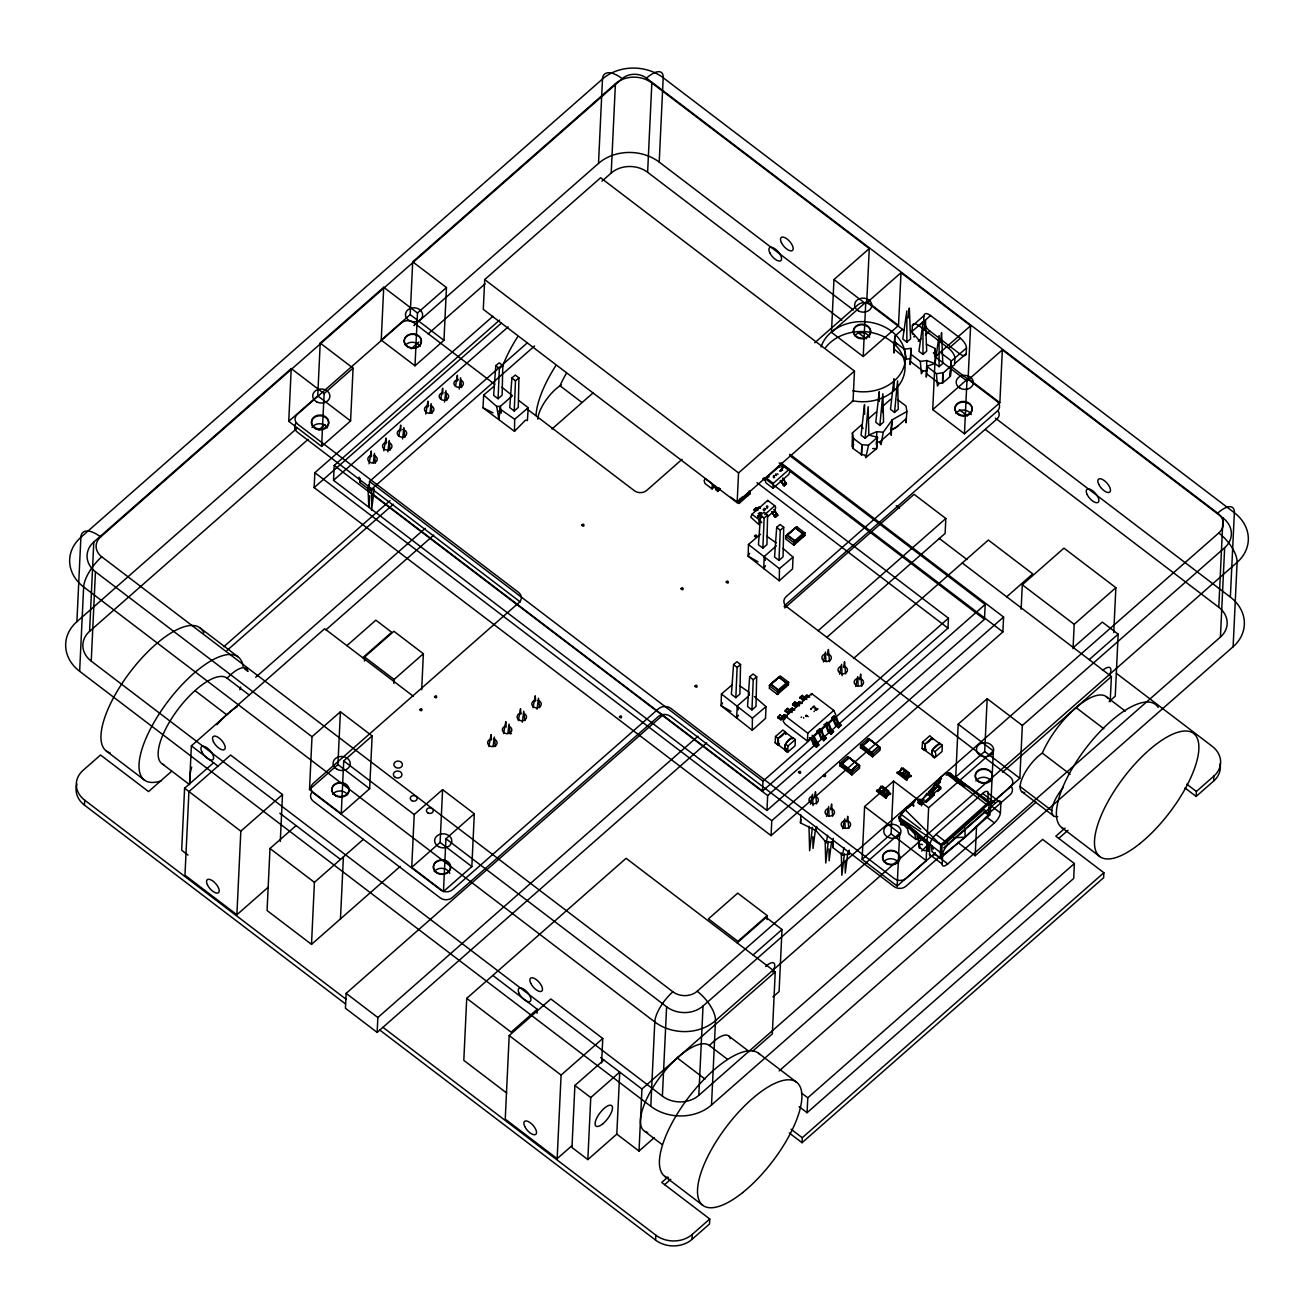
<?xml version="1.0" encoding="UTF-8"?>
<svg xmlns="http://www.w3.org/2000/svg" width="1314" height="1314" viewBox="0 0 1314 1314"><rect width="100%" height="100%" fill="white"/><g stroke="black" fill="none" stroke-linecap="round" stroke-linejoin="round"><path stroke-width="1.5" d="M780.22 718.429L782.536 716.557L787.102 715.851L787.217 717.05L785.427 715.966L780.91 719.858L777.839 717.789L780.105 714.816L784.737 718.84L787.102 715.851L784.425 714.619L780.22 718.429L777.839 716.803M371.714 488.463L371.583 510.193L374.244 488.939M833.749 710.414L807.782 733.196L807.404 741.096L785.345 724.277L783.078 721.189L785.723 716.393L811.658 693.595L833.749 710.414L835.918 715.079M850.454 771.219L858.009 764.387L849.123 757.603L841.584 764.239L850.454 771.219L858.009 764.387L849.123 757.603M871.067 753.103L878.623 746.286L869.737 739.486L862.198 746.138L871.067 753.103L878.623 746.286L869.737 739.486M932.956 788.614L935.864 782.208L937.26 781.239L940.331 782.454L939.609 778.348L945.522 773.108L949.447 773.059L989.196 803.577L942.007 845.28L941.875 855.907L965.034 837.199L953.241 837.757M494.228 386.102L483.667 395.071L482.994 407.816L514.497 431.353L514.661 419.248L528.244 407.734L518.767 400.507M731.98 685.021L721.419 693.973L721.107 705.733L752.249 730.272L752.413 718.167L765.996 706.636L754.417 696.551M760.527 534.223L748.454 544.472L748.159 556.216L779.284 580.755L779.448 568.65L793.032 557.136L782.898 548.299M788.975 469.509L773.24 483.355L773.01 488.25L765.931 482.846L765.06 479.938L766.193 477.951L781.912 464.121L788.975 469.509L789.928 471.447L788.778 474.403L773.01 488.25M761.906 517.092L759.049 519.621L758.819 524.516L750.803 517.19L751.986 514.217L767.721 500.404L774.784 505.775L775.72 507.713L774.57 510.67M833.142 839.515L832.715 847.464L842.488 854.905L849.09 854.182L849.156 850.749M863.052 428.495L861.343 425.063L852.425 432.897L852.129 446.809L853.706 444.608M937.736 791.554L940.676 788.942L940.709 787.349L935.864 782.208L938.475 781.239L940.331 782.454L939.609 778.348M502.786 365.588L502.145 395.169L498.088 398.733L493.653 395.35L495.805 365.604L499.221 362.812L502.786 365.588L499.369 368.577L498.088 398.733M518.915 377.874L518.274 407.439L514.217 411.003L509.766 407.619L511.918 377.874L515.334 375.081L518.915 377.874L515.482 380.863L514.217 411.003M740.538 664.506L739.897 694.088L735.84 697.652L731.389 694.268L733.557 664.506L736.957 661.714L740.538 664.506L737.121 667.496L735.84 697.652M756.667 676.776L756.01 706.357L751.953 709.921L747.518 706.538L749.67 676.792L753.086 674L756.667 676.776L753.234 679.765L751.953 709.921M767.573 514.989L766.933 544.571L762.876 548.135L758.441 544.752L760.592 515.006L764.009 512.214L767.573 514.989L764.157 517.979L762.876 548.135M783.702 527.275L783.062 556.84L779.005 560.405L774.554 557.021L776.705 527.275L780.122 524.483L783.702 527.275L780.27 530.265L779.005 560.405M852.54 445.627L852.983 448.403L861.639 454.693L861.853 444.74L853.328 438.35L852.425 432.897M904.213 349.13L910.996 348.391L910.471 358.558L906.315 359.231L904.213 349.13L894.44 341.689L894.013 352.99L894.834 336.22L902.521 329.403M926.518 373.751L926.304 377.102L926.682 366.245L936.455 373.685L942.795 372.815L942.549 383.064L939.149 383.376L926.518 373.751L926.682 366.245L935.042 363.584L939.099 366.672L942.811 363.42L941.563 332.59L940.561 342.494M933.285 849.09L931.544 845.296L931.955 851.521L940.315 858.239L940.66 844.886L904.525 809.128L910.586 804.661L912.507 804.661L916.269 798.863L922.625 799.75L919.044 800.916L918.24 803.265L921.442 801.967L918.075 802.181M359.05 477.13L360.069 482.55L368.462 489.054L368.856 484.8M939.641 778.775L940.643 779.76L939.017 781.321M785.197 711.317L787.497 708.41L790.026 709.938L792.194 708.065L794.855 709.954L792.9 709.494L788.285 713.387L785.197 711.317L787.497 708.41M792.572 704.846L794.871 701.939L797.384 703.466L799.569 701.594L802.213 703.483L800.259 703.023L795.66 706.916L792.572 704.846L794.871 701.939M853.328 438.35L852.983 448.403L853.624 438.088M910.996 348.391L910.208 364.619L910.471 358.558M805.909 716.278L806.648 715.522L805.843 716.491M360.217 478.51L360.069 482.55L360.282 479.101M884.634 796.169L884.7 794.182L888.494 790.831L882.565 786.314L878.77 789.665L878.278 791.307L884.634 796.169L888.822 792.49L888.494 790.831M905.247 778.052L905.313 776.065L909.107 772.731L903.178 768.214L899.384 771.548L898.891 773.207L905.247 778.052L909.436 774.389L909.107 772.731M950.4 376.346L950.778 366.195L943.107 373.045L942.549 383.064L950.4 376.346L951.172 360.759L941.399 353.318M795.331 739.536L795.085 745.777L787.612 752.216L785.164 750.409L787.694 752.281L787.973 745.991L795.331 739.536L792.868 737.63C787.842 737.926 782.076 748.816 785.854 749.489M942.302 745.235L942.072 751.477L934.599 757.915L931.774 754.712L932.464 749.818L939.855 743.33L942.302 745.235L934.96 751.69C937.917 756.716 932.201 760.083 932.841 755.189A19.234 15.702 2.7 0 0 932.398 755.747L924.793 750.228A19.234 8.492 48.7 0 0 925.072 744.414L925.385 743.905A19.234 15.702 2.7 0 0 932.102 738.008L939.707 743.576A19.234 8.492 48.7 0 0 939.296 744.611M765.996 706.636L765.52 718.397L752.249 730.272M793.032 557.136L792.556 568.896L779.284 580.755M781.731 466.224L781.912 464.121M76.902 621.67L80.877 537.311L602.485 79.021A42.984 35.084 2.7 0 1 663.192 77.723L1234.355 512.739A42.984 35.084 2.7 0 1 1237.098 562.359L1233.123 646.734L711.515 1105.008A42.984 35.084 2.7 0 1 650.808 1106.306L79.645 671.306A42.984 35.084 2.7 0 1 76.902 621.67L296.931 428.364M79.645 671.306L83.636 586.931A42.984 35.084 2.7 0 1 80.877 537.311A25.787 11.383 48.7 0 1 100.62 536.917L622.228 78.643A17.197 14.027 2.7 0 1 646.504 78.117A25.787 9.625 -52.7 0 1 663.192 77.723L659.217 162.098L853.41 310.005M412.695 261.831L446.464 287.552L443.968 340.342L414.994 365.801L381.224 340.08L410.198 314.621L412.695 261.831L615.412 83.735A25.787 21.057 2.7 0 1 651.843 82.946L869.277 248.56L833.963 279.57L831.483 332.36L863.216 356.521L865.696 303.731L901.01 272.721L970.603 325.741L935.223 356.833L932.726 409.623L964.46 433.784L966.94 380.994L1002.336 349.902L1222.989 517.962A25.787 21.057 2.7 0 1 1224.648 547.724L1220.427 637.06L698.818 1095.35A25.787 21.057 2.7 0 1 662.387 1096.122L91.241 661.123A25.787 21.057 2.7 0 1 89.582 631.344L93.803 542.009L291.232 368.561L324.115 393.592L321.618 446.382L288.735 421.334L291.232 368.561M345.549 1003.978L84.457 805.121L84.687 800.16A25.787 21.057 2.7 0 1 83.028 770.382L100.537 755.008L148.548 791.57L171.674 771.252M91.241 661.123L95.446 571.787A25.787 21.057 2.7 0 1 93.803 542.009M213.574 762.761L184.601 788.219L181.677 850.257L188.017 855.086M413.368 696.289L324.673 628.716L191.368 745.843L189.545 784.606L162.509 764.075M236.881 914.758L240.823 831.171L282.494 794.576L230.591 755.041L188.92 791.652L184.978 875.223L236.881 914.758L268.138 887.295M296.077 825.586L269.994 848.499L267.07 910.536L311.5 944.372L400.31 866.337M280.293 841.453L282.494 794.576M288.735 421.334L317.725 395.875L320.205 343.085L383.721 287.29L417.474 313.011L414.994 365.801M789.829 454.217L1003.6 617.038L1002.894 631.919L771.072 835.605L314.145 487.593L314.851 472.712L492.947 316.247M309.513 789.517L312.009 736.727L340.408 711.777L372.141 735.939L369.645 788.729L341.246 813.678L309.513 789.517L337.912 764.567L340.408 711.777M311.5 944.372L314.424 882.335L363.337 839.35M789.632 455.531L985.171 604.456L984.465 619.354L766.965 810.442L333.51 480.316L334.216 465.435L499.632 320.09M321.618 446.382L350.592 420.923L353.088 368.134L320.205 343.085M341.246 813.678L343.742 760.888L372.141 735.939M340.474 918.913L343.397 856.876M763.96 477.688L948.445 618.204L947.985 628.125L762.514 791.061L369.053 491.403L369.53 481.466L527.407 342.773M663.209 714.767L346.124 993.368L345.434 1008.249L377.151 1032.41L706.62 742.952M364.421 661.024L364.602 657.016L393.904 631.278L423.371 653.731L421.679 689.735M381.224 340.08L383.721 287.29M377.151 1032.41L377.857 1017.529L698.013 736.234M393.888 683.461L394.085 679.469L423.371 653.731M411.725 867.355L414.206 814.565L442.588 789.632L474.321 813.793L471.841 866.583L443.459 891.516L411.725 867.355L440.108 842.422L442.588 789.632M443.459 891.516L445.939 838.726L474.321 813.793M484.702 279.586L483.289 309.365L737.138 502.704L853.049 400.852L854.461 371.074L600.613 177.751L484.702 279.586L738.55 472.925L737.138 502.704M752.479 1051.364L772.32 1033.921L775.244 971.884L626.105 858.305L466.733 998.344L463.809 1060.365L506.646 1093.002M601.615 1062.96L602.765 1038.487L550.862 998.969L509.191 1035.563L505.249 1119.134L557.152 1158.669L572.033 1145.594M537.048 1013.258L537.229 1009.251L492.816 975.431M413.861 325.609L598.511 163.396L602.485 79.021A25.787 11.383 48.7 0 1 622.228 78.643M557.152 1158.669L561.094 1075.098L602.765 1038.487M601.976 181.168L611.207 173.054L615.412 83.735M603.865 1060.004L574.891 1085.463L571.968 1147.5L587.834 1159.589L616.808 1134.13L619.732 1072.093L590.758 1097.551L587.834 1159.589M841.814 320.189L647.621 172.282L651.843 82.946M616.808 1134.13L639.015 1151.048L641.938 1089.01L775.244 971.884M650.808 1106.306L654.783 1021.947A25.787 9.625 -52.7 0 1 672.867 991.774A17.197 14.027 2.7 0 0 697.159 991.265L1218.768 532.975A17.197 14.027 2.7 0 0 1217.667 513.117L646.504 78.117M667.906 1177.016L661.747 1182.436L709.774 1218.998L709.527 1223.975L692.035 1239.348A25.787 21.057 2.7 0 1 655.604 1240.12L655.834 1235.16L382.949 1027.318M662.387 1096.122L666.609 1006.787L445.939 838.726M692.035 1239.348L692.264 1234.388L709.774 1218.998M698.818 1095.35L703.039 1006.015L899.663 833.273L864.612 806.566L893.586 781.107L928.637 807.798L926.14 860.588L897.166 886.047L862.115 859.356L864.612 806.566M742.065 497.135L739.421 499.468L739.059 503.443L730.798 497.168M711.515 1105.008L715.489 1020.649A25.787 11.383 48.7 0 0 697.159 991.265M740.045 499.961L739.174 500.963M748.684 491.321L750.179 491.288L750.064 493.768L739.059 503.443L740.439 501.176L739.421 499.468M747.814 696.699L737.22 706.012L736.628 718.265L738.452 715.194M748.027 495.559L747.42 494.82L740.455 500.93M776.36 545.868L764.255 556.495L763.68 568.765L765.487 565.677M762.514 791.061L762.991 781.14L948.445 618.204M779.448 676.529L770.185 684.676L769.183 688.175L777.428 694.465L788.449 684.775L788.564 682.294L780.319 676.02L769.298 685.694L777.543 691.969L777.428 694.465L778.824 692.199L777.789 690.474L787.07 682.327L788.564 682.294L777.543 691.969L777.789 690.474M770.185 684.676L769.298 685.694M766.965 810.442L767.672 795.561L985.171 604.456M767.015 919.586L767.212 915.595L737.729 893.142L708.443 918.88L737.91 941.333L767.212 915.595M771.072 835.605L771.778 820.708L1003.6 617.038M795.873 527.259L786.61 535.406L785.608 538.904L793.853 545.195L804.874 535.504L804.989 533.024L796.744 526.75L785.723 536.424L793.968 542.698L793.853 545.195L795.249 542.928L794.214 541.204L803.495 533.057L804.989 533.024L793.968 542.698L794.214 541.204M786.61 535.406L785.723 536.424M786.413 686.565L785.805 685.826L778.841 691.936M787.71 682.82L788.564 682.294M796.613 529.23L796.744 526.75M737.17 942.894L766.144 917.435L782.011 929.507L779.087 991.544L772.977 996.915M802.838 537.295L802.213 536.555L795.266 542.666M804.135 533.55L804.989 533.024M789.221 1132.947L802.033 1142.704L802.263 1137.727L1103.875 872.742L1055.848 836.18L1065.096 828.05M799.142 1106.651L807.075 1112.695L807.782 1097.798L1074.376 863.561L1042.643 839.4L779.136 1070.926M839.86 765.717L839.991 763.237L847.514 756.618L859.586 765.799L859.471 768.279L851.932 774.899L839.86 765.717L842.668 766.9L841.535 763.204L839.991 763.237L852.047 772.418L851.932 774.899L842.685 766.653M841.535 763.204L840.944 763.96L841.535 763.204L851.686 770.94L852.047 772.418L859.586 765.799L848.483 757.094M831.483 332.36L866.78 301.349L869.277 248.56M851.111 771.449L852.047 772.418M858.65 764.83L859.586 765.799M860.473 747.6L860.588 745.12L868.127 738.501L880.199 747.699L880.068 750.179L872.545 756.798L860.473 747.6L863.282 748.799L862.132 745.087L860.588 745.12L872.66 754.318L872.545 756.798L863.282 748.537M862.132 745.087L861.541 745.859L862.132 745.087L872.299 752.823L872.66 754.318L880.199 747.699L869.096 738.977M876.553 437.71L876.849 431.633L883.254 432.24L892.305 419.741L906.906 411.463L905.987 406.026L897.495 399.604M868.012 740.981L868.127 738.501M871.708 753.333L872.66 754.318M883.583 788.4L890.547 793.557L887.393 794.822L886.079 798.354L876.537 791.077L879.723 788.893L880.988 786.281L882.17 787.316M863.216 356.521L898.513 325.511L901.01 272.721M879.247 746.713L880.199 747.699M881.908 791.012L883.632 793.295L885.291 790.946L883.517 789.599L881.908 791.012L883.681 792.358M886.079 798.354L887.393 794.822M912.704 334.232A8.59 3.794 48.7 0 1 912.097 331.424L912.359 325.839L923.956 315.656A8.59 3.794 48.7 0 1 930.542 315.524L960.353 338.24A8.59 3.794 48.7 0 1 966.463 348.046L966.201 353.614L954.621 363.797A8.59 3.794 48.7 0 1 950.383 365.358M887.41 795.693L890.547 793.557M862.115 859.356L891.106 833.897L893.586 781.107M897.134 772.977L900.336 770.776L901.601 768.164L911.111 776.377L908.023 777.592L906.693 780.253L897.134 772.977L900.238 771.761L901.601 768.164M966.201 353.614A8.59 3.794 48.7 0 1 959.631 353.745L929.803 331.029A8.59 3.794 48.7 0 1 923.693 321.24L923.956 315.656M897.166 886.047L899.663 833.273M902.521 772.911L904.246 775.178L905.904 772.846L904.131 771.482L902.521 772.911L904.295 774.258M900.911 818.737L900.616 824.666L903.161 825.143M906.693 780.253L908.007 776.722L911.16 775.441M926.83 371.139L926.666 360.529L920.342 361.416L910.569 353.975M929.507 854.379L929.967 844.459A8.59 3.203 -52.7 0 1 935.995 834.39L982.626 793.426A8.59 3.203 -52.7 0 1 988.194 793.295L1000.89 802.953L1000.414 812.89A8.59 3.203 -52.7 0 1 994.386 822.942L947.755 863.922A8.59 3.203 -52.7 0 1 942.187 864.037L929.507 854.379A8.59 3.203 -52.7 0 0 935.059 854.248L947.755 863.922M784.803 607.939L914.101 494.343L945.834 518.504L945.127 533.402L826.835 637.339M954.621 363.797L954.884 358.229A8.59 3.794 48.7 0 0 948.757 348.424L918.946 325.708A8.59 3.794 48.7 0 0 912.359 325.839M942.187 864.037L942.664 854.116A8.59 3.203 -52.7 0 1 948.692 844.064L995.322 803.084A8.59 3.203 -52.7 0 1 1000.89 802.953M932.726 409.623L968.122 378.531L970.603 325.741M979.686 795.216L955.721 776.952L958.202 724.162L987.175 698.703L1022.341 725.476L1019.845 778.266L990.871 803.725L993.351 750.935L958.202 724.162M957.709 842.405L975.169 855.71L976.581 825.685M964.46 433.784L999.855 402.692L1002.336 349.902M955.721 776.952L984.695 751.493L987.175 698.703M987.816 801.228L988.194 793.295M1021.142 609.22L1022.292 584.763L1063.962 548.152L1115.865 587.687L1113.746 632.527M1073.045 648.755L1074.195 624.298L1115.865 587.687M1074.376 863.561L1073.686 878.458L807.075 1112.695M1110.199 701.758L1111.398 676.546L962.259 562.967M1103.875 872.742L1103.645 877.703L802.033 1142.704M1073.324 647.556L1102.298 622.097L1118.165 634.169L1115.241 696.206L1109.131 701.561M1184.932 787.907L1196.134 796.432L1196.381 791.471L1213.873 776.098A25.787 21.057 2.7 0 0 1212.231 746.319L1116.391 673.326M1220.427 637.06A25.787 21.057 2.7 0 0 1218.784 607.282L1222.989 517.962M1196.134 796.432L1213.643 781.058L1213.873 776.098M1233.123 646.734A42.984 35.084 2.7 0 0 1230.364 597.098L1234.355 512.739A25.787 9.625 -52.7 0 0 1217.667 513.117M760.79 521.182L761.808 522.726M861.36 454.956L861.853 444.74L868.538 445.183L877.456 437.332L868.833 435.033L865.121 438.301L861.048 435.197L864.513 404.63L864.596 414.386M849.09 854.182L849.304 850.174M919.357 848.236L918.272 834.357L898.907 817.374L904.525 809.128L911.982 804.743L913.657 805.876L913.033 802.493L916.269 798.863L919.044 800.916M368.462 489.054L368.692 484.965M832.698 841.748L826.358 842.619L815.945 830.547L800.472 822.909L800.899 814.959M894.276 346.338L894.834 336.22M934.632 356.423L935.059 348.473L926.452 344.235M779.465 743.806L777.642 744.693L775.161 742.739L775.506 736.497L782.865 730.042L785.361 731.898L785.854 734.28M926.452 749.506L924.629 750.393L922.149 748.438L922.494 742.196L929.836 735.741L932.628 738.534M951.172 360.759L950.071 376.116M832.715 847.464L833.273 838.365M882.482 787.644L882.565 786.314M903.096 769.544L903.178 768.214M823.812 740.735L826.178 737.827L823.812 735.824L821.825 730.617L819.608 728.843L816.848 731.241L818.753 732.9L820.708 738.074L823.812 740.735L826.178 737.827M831.187 734.263L833.536 731.356L831.171 729.352L829.183 724.145L826.966 722.372L824.223 724.77L826.128 726.428L828.066 731.602L831.187 734.263L833.536 731.356M838.546 727.792L840.911 724.885L838.546 722.897L836.558 717.674L834.341 715.9L832.041 717.575L835.441 725.131L838.546 727.792L840.911 724.885M763.648 510.161L763.368 509.224L763.648 510.358M777.297 473.763L778.085 474.223M528.244 407.734L527.39 420.496L525.485 420.184L514.497 431.353M964.919 828.116L965.1 837.149L988.424 814.894L989.196 803.577M906.906 411.463L906.003 422.779L905.822 419.002L896.46 427.231L890.662 430.007L891.188 435.279L892.305 419.741L890.662 430.007M369.76 495.69L368.791 507.385L368.002 487.412M803.692 717.575L803.577 718.117M865.121 438.301L868.143 406.716L868.833 435.033L876.849 431.633M879.838 425.358L882.86 393.789L883.55 422.106L879.838 425.358L875.781 422.27L879.23 391.703L879.329 401.46M894.555 412.432L897.577 380.846L898.267 409.163L894.555 412.432L890.498 409.327L893.963 378.76L894.062 390.472M818.721 745.219L814.45 737.088L812.233 735.314L815.666 742.558L818.721 745.219L816.454 747.206L813.35 744.545L811.395 739.388L809.375 737.844L812.167 739.125L816.454 747.206M908.319 317.939L909.321 308.034L910.586 338.864L906.874 342.116L902.8 339.028L906.841 310.958L906.874 342.116M924.448 330.225L925.45 320.32L926.699 351.134L922.986 354.402L918.929 351.314L922.954 323.244L922.986 354.402M900.238 771.761L900.336 770.776M483.667 395.071L496.692 406.42L498.893 419.363L500.338 406.338L512.444 395.695L501.817 387.187M373.34 462.906L374.457 453.412L375.377 463.251M387.844 451.868L389.19 440.486L390.11 450.308M402.56 438.942L403.907 427.543L404.827 437.381M430.023 413.105L431.14 403.612L432.06 413.45M444.526 402.084L445.857 390.685L446.776 400.507M459.243 389.141L460.573 377.742L461.51 387.581M800.472 822.909L800.883 819.427M812.43 827.245L809.638 850.733L808.997 826.342M828.313 841.486L825.75 863.002L825.159 840.648M844.426 853.755L841.88 875.272L841.289 852.934M935.059 348.473L934.435 353.712L936.603 357.014M712.073 488.907L712.303 484.012L705.24 478.624L704.107 480.612L704.977 483.519L712.073 488.907L714.931 486.394M767.573 501.505L767.721 500.404M815.321 830.218L813.021 848.483L812.84 836.673M831.45 842.504L829.134 860.769L828.953 848.959M847.809 852.753L845.263 873.038L845.083 861.228M493.128 746.221L494.31 737.055L495.444 746.516M507.845 733.294L509.027 724.113L510.161 733.573M522.331 722.191L523.744 711.186L524.877 720.647M537.048 709.248L538.461 698.243L539.611 707.704M965.1 837.149L989.721 814.992L991.413 803.002L949.447 773.059L946.162 775.178M872.595 448.567L876.569 448.649L877.456 437.332L876.569 448.649L865.811 457.584L864.858 455.005L861.639 454.693M716.59 490.007L714.044 485.589L717.641 491.436L719.99 488.989L718.873 487.97L716.59 490.007L717.707 490.993M717.641 491.436L719.99 488.989M777.691 515.334L774.16 509.668L777.691 515.334L775.408 517.355L771.696 511.934L775.408 517.355M786.38 483.913L782.848 478.247L786.38 483.913L784.097 485.917L780.385 480.513L784.097 485.917M811.461 694.892L811.658 693.595M498.893 419.363L500.338 406.338L496.692 406.42M827.492 655.144L828.411 649.461L829.495 661.615M814.549 797.384L815.468 791.701L816.536 803.872M843.621 667.413L844.541 661.73L845.608 673.901M830.662 809.67L831.581 803.987L832.665 816.142M859.734 679.699L860.654 674.016L861.738 686.171M846.791 821.94L847.711 816.257L848.778 828.428M369.086 463.809L371.254 450.965L371.484 456.615M383.819 450.866L385.971 438.022L386.201 443.689M398.848 436.1L400.688 425.095L400.918 430.746M425.769 414.009L427.921 401.164L428.167 406.831M440.798 399.242L442.637 388.238L442.884 393.888M455.515 386.3L457.371 375.295L457.601 380.961M814.039 711.63L814.417 711.005M826.358 842.619L827.606 835.293M883.254 432.24L881.053 444.69L879.575 442.062L876.372 441.767L876.389 444.871M915.924 839.515L908.697 833.815L907.448 828.592L899.581 820.971L898.907 817.374L929.671 843.194L928.242 851.324L928.177 844.459L918.272 834.357L916.203 833.224L914.823 834.374L915.924 839.515L918.814 837.1M488.857 746.5L491.091 734.592L491.403 739.996M503.591 733.557L505.808 721.665L506.136 727.069M518.307 720.63L520.525 708.739L520.853 714.126M533.024 707.704L535.258 695.796L535.57 701.2M823.467 661.928L825.488 652.04L825.898 661.5M810.508 804.184L812.528 794.297L813.038 805.646M839.58 674.213L841.601 664.309L842.11 675.675M826.637 816.454L828.641 806.566L829.068 816.027M855.71 686.483L857.714 676.595L858.141 686.056M842.75 828.74L844.771 818.836L845.181 828.313M842.488 854.905L844.031 847.53M761.2 512.92L759.558 512.542L761.135 513.035M779.826 470.642C778.529 471.677 781.699 470.034 781.074 470.576M865.811 457.584L868.538 445.183M921.525 805.843L921.853 804.316L940.709 787.349L934.697 785.131L928.883 791.701L931.725 793.492L937.424 786.314L935.864 782.208L931.725 793.492L928.883 791.701M787.168 535.143L795.298 527.817L803.544 534.305L795.43 541.237L787.168 535.143L795.298 527.817L803.544 534.305M770.743 684.413L778.874 677.088L787.119 683.576L779.005 690.507L770.743 684.413L778.874 677.088L787.119 683.576M910.586 804.661L901.158 814.384L899.581 820.971L905.937 824.946M780.861 469.706L782.635 470.133L780.91 469.476M773.716 475.734L774.357 476.391M776.016 474.863L776.295 474.683M766.62 507.286L767.36 507.582M926.666 849.764L928.177 844.459L929.671 843.194M810.886 709.494L811.247 709.067M801.146 717.411L801.54 716.886M765.651 508.797L765.126 509.799L765.405 508.617M792.309 738.911A19.234 8.492 48.7 0 1 792.72 737.877L785.394 732.292A19.234 8.492 48.7 0 1 785.673 733.853M924.793 750.212L925.089 750.163A19.234 15.702 2.7 0 0 925.844 749.752M786.593 748.454A19.234 15.702 2.7 0 0 785.427 750.048L785.148 750.048A19.234 8.492 48.7 0 1 785.411 744.282L785.723 743.79A19.234 15.702 2.7 0 1 792.441 737.877L792.703 737.811M932.201 755.879L932.119 755.747A19.234 8.492 48.7 0 1 932.398 749.998L932.694 749.489A19.234 15.702 2.7 0 1 939.428 743.576L939.691 743.527M792.523 738.501L792.868 737.63M939.494 744.2L939.855 743.33M758.293 513.626L760.05 514.201L758.408 513.38M934.697 785.131L930.772 793.426L937.424 786.314L940.676 788.942M749.571 553.309L748.159 556.216L758.047 561.817M722.519 702.826L721.107 705.733L730.995 711.317M510.029 731.619L509.356 732.884L510.407 733.803M941.596 778.397L938.968 780.697L940.364 781.616L932.529 792.227L926.748 793.508L919.291 804.25M926.189 370.663L923.019 371.09L921.328 373.8L920.342 361.416M939.149 383.376L937.44 386.07L936.455 373.685M920.211 848.433L917.221 836L918.272 834.357L914.987 834.259L898.907 817.374L940.66 844.886L986.223 804.299L991.413 803.002L987.668 801.869M785.361 731.898L777.97 738.386L775.506 736.497M932.332 737.597L924.941 744.085L922.494 742.196M834.636 720.351L836.558 717.674L832.041 717.575L838.595 726.971M880.988 786.281L879.624 789.862L876.537 791.077M932.48 749.867L934.96 751.69M793.968 542.698L794.855 541.697M777.543 691.969L778.43 690.967M785.214 732.177L785.115 732.309A19.234 15.702 2.7 0 1 778.397 738.205L778.085 738.616A19.234 8.492 48.7 0 1 777.822 744.48L785.214 750.163M773.289 477.376L773.93 477.869M775.326 474.88L775.884 473.927L775.671 475.077M831.828 718.528L834.341 715.9L837.757 723.143L840.812 725.804M782.536 716.557L784.425 714.619M810.869 708.689L811.379 708.345M921.672 851.078L928.177 844.459L898.907 817.374M781.518 481.614L783.702 479.396M772.829 513.035L775.014 510.834M773.519 475.865L773.716 476.785M833.585 720.121L835.753 717.97M907.448 828.592L909.124 826.933M926.206 802.328L934.27 795.019M762.777 478.739L764.239 479.643L767.852 476.489L769.019 476.933L767.639 475.767M754.072 509.651L755.55 511.08L759.163 507.927L760.346 508.354L758.95 507.188L755.238 510.358L754.072 509.651L756.355 507.647L757.488 508.354M924.251 799.832L921.492 802.361L918.141 802L920.868 804.677M929.77 794.773L932.529 792.227L934.353 794.773M783.045 484.488L785.312 482.419M774.357 515.909L776.623 513.856M907.892 808.11L910.898 805.4M1074.277 709.166L1076.051 707.605L1103.809 728.744M803.495 534.042L795.43 541.237L787.234 534.88M787.07 683.313L779.005 690.507L770.809 684.151M799.93 697.389L803.018 700.444L807.617 696.551L809.687 696.946L806.927 695.122L802.312 699.015L799.93 697.389L802.197 695.402L804.579 697.028L802.312 699.015M811.395 739.388L813.662 737.384M812.167 739.125L814.45 737.088M816.848 731.241L819.525 732.654L821.825 730.617M824.223 724.77L826.9 726.182L829.183 724.145M781.797 481.285L784.097 479.249M773.108 512.723L775.408 510.686M785.197 710.332L787.579 711.958L792.194 708.065M792.572 703.861L794.954 705.487L799.569 701.594M806.927 695.122L804.644 697.143L806.829 699.442L805.367 698.539M814.187 744.299L816.454 742.295M755.238 510.358L758.95 507.188M764.764 514.579L774.784 505.775M780.91 719.858L783.275 717.773M818.753 732.9L821.02 730.913L819.608 728.843M826.128 726.428L828.378 724.441L826.966 722.372M925.943 801.934L930.361 798.041M324.115 393.592L353.088 368.134M417.474 313.011L446.464 287.552M89.582 631.344L308.084 439.369M318.859 429.908L325.001 424.504M411.167 348.801L418.87 342.034M428.101 333.937L485.03 283.906M314.145 487.593L501.455 323.03M333.51 480.316L508.124 326.907M369.053 491.403L534.601 345.96M223.807 646.685L389.995 500.683M227.01 650.43L393.444 504.198M255.655 677.301L425.178 528.359M551.946 429.037L593.156 392.82M325.856 629.899L433.719 535.127M346.88 645.634L375.853 620.175L391.72 632.264L362.746 657.723M682.114 459.292L646.652 490.451A8.705 7.112 2.7 0 1 634.35 490.713L527.193 409.097M814.746 342.757L857.927 304.815A8.492 6.931 2.7 0 1 869.917 304.569L904.081 330.586M738.55 472.925L854.461 371.074M912.097 331.424L923.693 321.24M918.946 325.708L930.542 315.524M918.207 341.213L921.114 338.667M925.45 334.856L929.803 331.029M754.105 510.161L756.355 507.647M784.162 485.49L786.445 483.486M767.031 505.808L767.852 506.416M868.62 418.657L876.06 412.12M881.858 407.028L890.777 399.193M948.757 348.424L960.353 338.24M767.409 516.96L773.141 511.934M950.925 361.383L966.463 348.046M775.474 516.911L777.757 514.907M879.575 442.062L891.106 431.928M818.08 630.753L945.834 518.504M777.839 717.789L780.105 714.816M799.93 698.375L802.197 695.402M853.509 658.511L988.342 540.054L1032.755 573.889L1006.688 596.802M812.298 707.507L814.171 705.881M812.725 707.835L814.122 706.604L815.846 707.918L814.614 708.985M815.78 710.02L817.094 708.87M816.208 710.348L817.981 708.772M807.404 741.096L833.372 718.282M816.552 746.286L818.819 744.299M537.229 1009.251L511.146 1032.18L466.733 998.344M849.715 773.207L852.72 770.562M884.897 797.319L889.217 793.541L890.498 794.477M905.51 779.218L909.814 775.424L911.111 776.377M919.357 801.754L931.675 790.929M753.037 954.982L782.011 929.507M1089.175 659.628L1118.165 634.169M928.637 807.798L993.351 750.935M1022.341 725.476L1224.648 547.724M1002.516 772.205L1111.398 676.546M943.863 844.754L983.677 809.769M935.453 852.72L906.299 878.327A8.492 6.931 2.7 0 1 894.308 878.59L670.896 708.427A8.705 7.112 2.7 0 0 658.593 708.689L452.574 889.693A8.492 6.931 2.7 0 1 440.601 889.939L313.668 793.278A8.492 6.931 2.7 0 1 313.126 783.473L519.145 602.469A8.705 7.112 2.7 0 0 518.587 592.417L297.769 424.241A8.492 6.931 2.7 0 1 297.227 414.452L401.542 322.784A8.492 6.931 2.7 0 1 413.532 322.538L494.721 384.361M990.674 804.184L1010.614 786.675A8.492 6.931 2.7 0 0 1010.072 776.87L786.659 606.707A8.705 7.112 2.7 0 1 786.101 596.655L997.375 411.036A8.492 6.931 2.7 0 0 996.833 401.23L951.27 366.54M943.682 847.842L983.513 812.84M939.674 856.613L905.921 886.26A8.492 6.931 2.7 0 1 893.931 886.523L670.518 716.36A8.705 7.112 2.7 0 0 658.215 716.623L452.213 897.626A8.492 6.931 2.7 0 1 440.223 897.889L313.29 801.212A8.492 6.931 2.7 0 1 312.026 792.145M988.769 813.481L1010.252 794.609A8.492 6.931 2.7 0 0 1011.172 786.281M639.015 1151.048L654.388 1137.546M975.169 855.71L1036.237 802.049M664.588 1184.686L670.764 1179.266M1058.706 838.431L1067.954 830.3M716.179 490.122L718.495 488.102L719.924 489.432M764.239 479.643L766.538 477.623M782.635 484.62L784.951 482.599M773.946 516.041L776.262 514.037M795.66 706.916L797.976 704.912L794.839 702.859M759.163 507.927L757.866 509.06L756.388 508.157M228.488 713.223L226.714 714.783L194.981 690.622M679.059 1056.39L677.285 1057.951L705.06 1079.106M835.441 725.131L837.757 723.143M820.708 738.074L823.024 736.086L821.02 730.913M828.066 731.602L830.399 729.615L828.378 724.441M813.35 744.545L815.666 742.558M869.72 739.716L862.198 746.138L871.067 752.791M849.107 757.817L841.584 764.239L850.47 770.907M940.315 858.239L965.034 837.199M794.954 705.487L797.384 703.466M787.579 711.958L790.026 709.938M788.285 713.387L790.634 711.482L792.096 712.385L789.911 710.086M763.927 478.937L765.339 477.787L766.571 478.986L765.701 478.493M767.655 507.188L767.064 508.075L767.343 506.908M892.83 429.629L897.938 425.917M836.115 724.589L838.546 722.897M831.236 733.442L828.756 731.06L831.171 729.352M823.878 739.913L821.381 737.532L823.812 735.824M749.325 491.814L750.179 491.288M776.574 475.471L776.328 475.241M774.619 477.179L774.455 477.015M766.341 506.596L766.571 506.711M764.403 508.304L764.567 508.354M747.403 495.066L750.064 493.768M802.213 536.818L804.874 535.504M785.788 686.072L788.449 684.775M778.003 744.512L778.102 744.463A19.234 15.702 2.7 0 0 778.874 744.053M782.044 466.47L783.128 467.948L781.781 468.54C780.861 468.704 784.047 466.47 782.799 466.848M758.917 517.207L758.145 517.322C756.059 514.595 761.381 516.057 759.163 515.63L757.817 516.221L758.145 517.322M773.946 475.635L773.388 476.67M780.516 470.346L781.387 470.97M511.409 733.623L509.651 732.752M937.26 781.239L938.475 781.239M368.758 488.808L373.57 489.251M921.853 804.316L918.387 801.951M926.666 360.529L935.042 363.584L939.083 335.513L939.099 366.672M778.89 466.815L779.958 467.341L778.479 466.109M860.588 745.12L861.557 745.596M839.991 763.237L840.944 763.713M482.994 407.816L493.079 412.859M922.149 748.438L924.711 750.409L924.941 744.085M775.161 742.739L777.724 744.71L777.97 738.386M757.012 509.914L757.882 510.423L756.65 509.224M797.992 705.01L799.47 705.914L797.269 703.614M783.259 717.953L784.737 718.84M955.179 780.845L964.821 786.725L948.396 774.455M787.464 709.33L790.601 711.383M802.197 696.387L805.334 698.44M983.89 811.806L988.424 814.894M766.752 536.26L776.196 542.879M500.503 409.311L514.661 419.248M739.716 685.777L749.161 692.396L749.325 695.369M898.76 771.893L899.778 772.648M878.146 789.993L879.165 790.749M897.183 772.057L906.742 779.333M876.569 790.157L886.129 797.434M785.493 744.118L787.973 745.991M901.158 814.384L920.769 829.216M938.738 842.8L942.007 845.28M899.384 771.548L905.313 776.065M878.77 789.665L884.7 794.182M866.78 301.349L898.513 325.511M968.122 378.531L999.855 402.692M933.909 353.17L937.046 355.568M933.367 352.908L936.619 355.371M833.963 279.57L865.696 303.731M935.223 356.833L966.94 380.994M995.388 418.131L1230.364 597.098M910.405 361.481L923.019 371.09M858.141 332.606L866.304 338.831M959.319 409.672L967.465 415.881M985.418 429.547L1218.784 607.282M1022.292 584.763L1074.195 624.298M896.23 505.66L899.482 508.124M939.346 538.494L966.956 559.518M1106.257 696.634L1125.293 711.137M780.959 462.889L1002.894 631.919M779.153 462.971L984.465 619.354M1186.772 784.162L1196.381 791.471M756.963 482.632L947.985 628.125M581.823 402.396L560.01 385.774A53.759 20.055 -52.7 0 1 566.416 373.275M1024.69 792.556A25.787 9.625 -52.7 0 1 1022.686 777.215A25.787 9.625 -52.7 0 1 1042.314 753.119L1070.089 774.258M748.454 544.472L779.448 568.65M984.695 751.493L1019.845 778.266M410.198 314.621L443.968 340.342M1020.091 786.495L1051.824 810.656M1021.717 791.619L1053.45 815.797M1061.811 827.623L1099.884 856.613M982.626 793.426L995.322 803.084M982.872 797.647L989.278 802.509M989.311 804.431L1000.414 812.89M986.453 816.897L994.386 822.942M806.238 715.21L808.192 716.705M785.723 716.393L807.782 733.196M935.995 834.39L948.692 844.064M929.967 844.459L942.664 854.116M721.419 693.973L752.413 718.167M317.725 395.875L350.592 420.923M891.106 833.897L926.14 860.588M369.53 481.466L762.991 781.14M334.216 465.435L767.672 795.561M314.851 472.712L771.778 820.708M364.602 657.016L394.085 679.469M199.942 627.813L238.031 656.803M758.408 1053.138L796.481 1082.145M100.62 536.917A17.197 14.027 2.7 0 0 101.72 556.775L672.867 991.774M728.695 1035.974L749.325 1051.676M244.552 668.842L247.722 671.257M801.425 1092.969L807.782 1097.798M95.446 571.787L312.009 736.727M343.742 760.888L414.206 814.565M163.741 764.682A53.759 20.055 -52.7 0 1 176.897 710.792A53.759 20.055 -52.7 0 1 227.141 678.238L248.97 694.843M647.654 1132.454A53.759 20.055 -52.7 0 1 657.986 1079.829A53.759 20.055 -52.7 0 1 709.461 1045.566L727.299 1059.166M337.912 764.567L369.645 788.729M440.108 842.422L471.841 866.583M791.061 1129.202L802.263 1137.727M191.368 745.843L218.338 766.374M279.833 813.218L340.507 859.422M600.613 1057.54L641.938 1089.01M644.813 1131.403L662.272 1144.691M269.994 848.499L314.424 882.335M184.601 788.219L240.823 831.171M509.191 1035.563L561.094 1075.098M574.891 1085.463L590.758 1097.551M106.368 751.066L144.441 780.073M664.835 1176.408L702.908 1205.398M346.124 993.368L377.857 1017.529M84.687 800.16L346.354 999.445M379.812 1030.077L655.604 1240.12M766.193 477.951L773.24 483.355M751.986 514.217L759.049 519.621M945.522 773.108L986.223 804.299M917.221 836L928.177 844.459M880.955 787.201L882.137 788.154M926.748 793.508L931.495 797.417M894.276 349.195L906.315 359.231M776.705 527.275L780.27 530.265M760.592 515.006L764.157 517.979M511.918 377.874L515.482 380.863M495.805 365.604L499.369 368.577M749.67 676.792L753.234 679.765M733.557 664.506L737.121 667.496M830.399 729.615L833.454 732.276M823.024 736.086L826.079 738.747M954.802 778.709L949.447 773.059L956.658 779.563M894.44 341.689L897.068 344.186M949.447 773.059L956.723 780.007M916.203 833.224L919.159 836.164M984.679 809.851L989.721 814.992M912.507 804.661L913.657 805.876M932.299 737.877L932.382 737.992A19.234 8.492 48.7 0 1 932.661 739.552M910.471 330.274L919.57 340.852M826.9 726.182L828.756 731.06M819.525 732.654L821.381 737.532M764.255 556.495L765.323 560.322M737.22 706.012L738.287 709.823M882.203 408.884L882.909 412.58M500.338 406.338L501.357 413.056M908.007 776.722L908.023 777.592M611.207 173.054A25.787 21.057 2.7 0 1 647.621 172.282M703.039 1006.015A25.787 21.057 2.7 0 1 666.609 1006.787M598.511 163.396A42.984 35.084 2.7 0 1 659.217 162.098M1218.768 532.975A25.787 11.383 48.7 0 1 1237.098 562.359L715.489 1020.649A42.984 35.084 2.7 0 1 654.783 1021.947L83.636 586.931A25.787 9.625 -52.7 0 1 101.72 556.775M821.036 346.945A42.984 35.084 2.7 0 1 873.235 322.899A42.984 35.084 2.7 0 1 904.278 365.735A42.984 35.084 2.7 0 1 852.786 390.751M825.603 347.52A42.984 35.084 2.7 0 1 880.676 335.3A42.984 35.084 2.7 0 1 902.603 378.941A42.984 35.084 2.7 0 1 852.326 400.671M914.265 337.057A8.59 3.794 48.7 0 1 913.788 336.351M520.016 602.305A8.705 7.112 2.7 0 0 518.209 600.367L297.391 432.191A8.492 6.931 2.7 0 1 296.471 422.747M997.934 410.641A8.492 6.931 2.7 0 1 996.998 418.969L785.723 604.604A8.705 7.112 2.7 0 0 784.13 606.608M926.567 847.941A2.152 1.757 2.7 0 1 923.381 850.207L919.57 847.3A2.152 1.757 2.7 0 1 919.439 844.82A2.152 1.757 2.7 0 1 922.461 844.754M975.908 781.042A8.59 7.013 2.7 0 1 983.66 777.264A8.59 7.013 2.7 0 1 991.347 781.37M883.78 861.672A8.59 7.013 2.7 0 1 898.628 862.838M831.121 808.537A4.73 3.86 2.7 0 1 833.618 814.532A4.73 3.86 2.7 0 1 825.915 814.368A4.73 3.86 2.7 0 1 828.51 808.488M815.321 796.35A4.73 3.86 2.7 0 1 817.308 802.476A4.73 3.86 2.7 0 1 809.621 801.869A4.73 3.86 2.7 0 1 812.725 796.153M844.393 666.379A4.73 3.86 2.7 0 1 846.446 672.423A4.73 3.86 2.7 0 1 838.808 672.045A4.73 3.86 2.7 0 1 841.469 666.231M828.576 654.208A4.73 3.86 2.7 0 1 830.037 660.416A4.73 3.86 2.7 0 1 822.4 659.382A4.73 3.86 2.7 0 1 825.997 653.863M434.211 871.658A8.59 7.013 2.7 0 1 442.572 868.357A8.59 7.013 2.7 0 1 449.815 873.334M955.82 413.368A8.59 7.013 2.7 0 1 963.901 410.05A8.59 7.013 2.7 0 1 971.227 414.583M493.391 739.01A4.73 3.86 2.7 0 1 496.396 744.874A4.73 3.86 2.7 0 1 488.693 745.137A4.73 3.86 2.7 0 1 490.779 739.109M523.76 713.42A4.73 3.86 2.7 0 1 525.304 719.563A4.73 3.86 2.7 0 1 517.7 718.742A4.73 3.86 2.7 0 1 520.853 713.108M509.044 726.346A4.73 3.86 2.7 0 1 510.801 732.292A4.73 3.86 2.7 0 1 503.344 732.128A4.73 3.86 2.7 0 1 505.2 726.264M538.182 700.378A4.73 3.86 2.7 0 1 540.169 706.489A4.73 3.86 2.7 0 1 532.482 705.897A4.73 3.86 2.7 0 1 535.586 700.181M332.672 794.329A8.59 7.013 2.7 0 1 347.553 794.642M854.609 335.628A8.59 7.013 2.7 0 1 862.657 332.738A8.59 7.013 2.7 0 1 869.687 337.255M500.42 410.132A4.303 3.515 2.7 0 1 498.778 411.134M373.866 455.449A4.73 3.86 2.7 0 1 376.362 461.444A4.73 3.86 2.7 0 1 368.659 461.28A4.73 3.86 2.7 0 1 371.254 455.4M388.271 442.44A4.73 3.86 2.7 0 1 391.276 448.288A4.73 3.86 2.7 0 1 383.573 448.567A4.73 3.86 2.7 0 1 385.659 442.539M402.659 429.464A4.73 3.86 2.7 0 1 406.157 435.131A4.73 3.86 2.7 0 1 398.503 435.837A4.73 3.86 2.7 0 1 400.08 429.694M430.22 405.583A4.73 3.86 2.7 0 1 433.226 411.43A4.73 3.86 2.7 0 1 425.522 411.709A4.73 3.86 2.7 0 1 427.625 405.681M444.937 392.656A4.73 3.86 2.7 0 1 448.008 398.421A4.73 3.86 2.7 0 1 440.387 398.914A4.73 3.86 2.7 0 1 442.03 392.837M460.606 379.992A4.73 3.86 2.7 0 1 462.068 386.201A4.73 3.86 2.7 0 1 454.43 385.15A4.73 3.86 2.7 0 1 458.028 379.631M312.009 427.51A8.59 7.013 2.7 0 1 319.778 423.732A8.59 7.013 2.7 0 1 327.465 427.838M405.353 345.204A8.59 7.013 2.7 0 1 420.201 346.37M84.457 805.121A25.787 21.057 2.7 0 1 76.935 783.982M692.264 1234.388A25.787 21.057 2.7 0 1 655.834 1235.16M1220.098 763.845A25.787 21.057 2.7 0 1 1213.643 781.058M668.596 1178.231A77.378 28.859 -52.7 0 1 686.811 1099.752A77.378 28.859 -52.7 0 1 759.935 1054.534M709.461 1045.566A25.787 9.625 -52.7 0 1 730.157 1038.651M765.635 966.529A12.894 4.813 -52.7 0 1 773.897 963.014A12.894 4.813 -52.7 0 1 772.583 972.031M161.261 780.795A77.378 28.859 -52.7 0 1 164.808 705.634A77.378 28.859 -52.7 0 1 243.156 666.724M240.692 687.041A77.378 28.859 -52.7 0 1 239.838 689.735M110.13 752.889A77.378 28.859 -52.7 0 1 131.696 670.009A77.378 28.859 -52.7 0 1 203.801 632.888M190.333 782.405A53.759 20.055 -52.7 0 1 191.68 767.195M216.892 724.72A53.759 20.055 -52.7 0 1 237.358 706.538M227.141 678.238A25.787 9.625 -52.7 0 1 247.837 671.306M536.046 415.487A77.378 28.859 -52.7 0 1 555.641 365.916M502.49 366.59A77.378 28.859 -52.7 0 1 517.568 336.91M537.787 419.166A25.787 9.625 -52.7 0 1 561.357 384.92M1063.584 828.691A77.378 28.859 -52.7 0 1 1087.138 746.566A77.378 28.859 -52.7 0 1 1158.209 707.441M1057.704 816.569A25.787 9.625 -52.7 0 1 1063.469 787.168M1042.314 753.119A53.759 20.055 -52.7 0 1 1077.184 706.653A53.759 20.055 -52.7 0 1 1107.965 698.457M1102.561 670.485A12.894 4.813 -52.7 0 1 1110.018 667.66A12.894 4.813 -52.7 0 1 1109.295 675.61M419.79 709.757C423.092 713.305 422.32 706.078 419.807 709.691M434.523 696.831C437.595 700.477 437.201 693.201 434.523 696.749M581.757 525.255C585.009 528.77 584.369 521.625 581.79 525.107M619.403 716.918C622.557 720.565 621.965 713.19 619.403 716.918M680.997 588.771C684.348 592.368 683.231 584.976 680.997 588.771M694.909 686.286C698.391 689.801 697.061 682.492 694.909 686.286M726.182 582.118C729.615 585.601 728.383 578.587 726.199 581.971M754.499 536.096C757.652 539.676 757.258 532.466 754.515 536.013M798.485 772.418C801.754 775.966 801.064 768.674 798.485 772.336M823.369 775.671C826.605 779.268 825.948 771.926 823.369 775.589M763.927 509.536L764.009 510.505L763.927 509.536M777.05 473.828L777.05 473.828M816.52 826.654L815.945 830.547L816.618 826.522M748.684 492.307L740.62 499.501L748.684 492.307M336.942 769.265A8.59 7.013 2.7 0 0 350.247 764.009A8.59 7.013 2.7 0 0 337.813 757.143A8.59 7.013 2.7 0 0 336.942 769.265M335.711 795.315A8.59 7.013 2.7 0 0 349.015 790.075A8.59 7.013 2.7 0 0 336.581 783.193A8.59 7.013 2.7 0 0 335.711 795.315M438.498 846.61A8.59 7.013 2.7 0 0 451.802 841.371A8.59 7.013 2.7 0 0 439.369 834.489A8.59 7.013 2.7 0 0 438.498 846.61M437.283 872.677A8.59 7.013 2.7 0 0 450.587 867.421A8.59 7.013 2.7 0 0 438.137 860.539A8.59 7.013 2.7 0 0 437.283 872.677M887.623 837.084A8.59 7.013 2.7 0 0 900.928 831.828A8.59 7.013 2.7 0 0 888.494 824.962A8.59 7.013 2.7 0 0 887.623 837.084M886.408 863.134A8.59 7.013 2.7 0 0 899.712 857.894A8.59 7.013 2.7 0 0 887.262 851.012A8.59 7.013 2.7 0 0 886.408 863.134M980.31 755.468A8.59 7.013 2.7 0 0 993.614 750.228A8.59 7.013 2.7 0 0 981.18 743.346A8.59 7.013 2.7 0 0 980.31 755.468M979.078 781.518A8.59 7.013 2.7 0 0 992.382 776.278A8.59 7.013 2.7 0 0 979.948 769.396A8.59 7.013 2.7 0 0 979.078 781.518M960.025 388.156A8.59 7.013 2.7 0 0 973.329 382.916A8.59 7.013 2.7 0 0 960.895 376.034A8.59 7.013 2.7 0 0 960.025 388.156M958.793 414.222A8.59 7.013 2.7 0 0 972.097 408.966A8.59 7.013 2.7 0 0 959.663 402.1A8.59 7.013 2.7 0 0 958.793 414.222M858.485 310.925A8.59 7.013 2.7 0 0 871.79 305.669A8.59 7.013 2.7 0 0 859.356 298.804A8.59 7.013 2.7 0 0 858.485 310.925M857.27 336.975A8.59 7.013 2.7 0 0 870.574 331.719A8.59 7.013 2.7 0 0 858.124 324.854A8.59 7.013 2.7 0 0 857.27 336.975M316.592 401.805A8.59 7.013 2.7 0 0 329.896 396.565A8.59 7.013 2.7 0 0 317.462 389.683A8.59 7.013 2.7 0 0 316.592 401.805M315.36 427.871A8.59 7.013 2.7 0 0 328.664 422.615A8.59 7.013 2.7 0 0 316.231 415.733A8.59 7.013 2.7 0 0 315.36 427.871M409.327 320.616A8.59 7.013 2.7 0 0 422.632 315.376A8.59 7.013 2.7 0 0 410.182 308.494A8.59 7.013 2.7 0 0 409.327 320.616M408.096 346.682A8.59 7.013 2.7 0 0 421.4 341.426A8.59 7.013 2.7 0 0 408.966 334.544A8.59 7.013 2.7 0 0 408.096 346.682M201.798 751.772A8.59 3.794 48.7 0 0 212.802 759.738A8.59 3.794 48.7 0 0 207.218 747.978A8.59 3.794 48.7 0 0 201.798 751.772M213.394 741.589A8.59 3.794 48.7 0 0 224.398 749.555A8.59 3.794 48.7 0 0 218.797 737.795A8.59 3.794 48.7 0 0 213.394 741.589M519.112 993.45A8.59 3.794 48.7 0 0 530.117 1001.399A8.59 3.794 48.7 0 0 524.516 989.656A8.59 3.794 48.7 0 0 519.112 993.45M530.708 983.25A8.59 3.794 48.7 0 0 541.697 991.216A8.59 3.794 48.7 0 0 536.112 979.472A8.59 3.794 48.7 0 0 530.708 983.25M781.37 242.564A8.59 3.794 48.7 0 0 792.375 250.531A8.59 3.794 48.7 0 0 786.774 238.77A8.59 3.794 48.7 0 0 781.37 242.564M769.774 252.748A8.59 3.794 48.7 0 0 780.779 260.714A8.59 3.794 48.7 0 0 775.194 248.97A8.59 3.794 48.7 0 0 769.774 252.748M1098.685 484.242A8.59 3.794 48.7 0 0 1109.673 492.208A8.59 3.794 48.7 0 0 1104.089 480.448A8.59 3.794 48.7 0 0 1098.685 484.242M1087.089 494.425A8.59 3.794 48.7 0 0 1098.093 502.391A8.59 3.794 48.7 0 0 1092.492 490.631A8.59 3.794 48.7 0 0 1087.089 494.425M395.777 767.475A4.303 3.515 2.7 0 0 402.429 764.847A4.303 3.515 2.7 0 0 396.204 761.414A4.303 3.515 2.7 0 0 395.777 767.475M395.3 777.395A4.303 3.515 2.7 0 0 401.953 774.784A4.303 3.515 2.7 0 0 395.744 771.334A4.303 3.515 2.7 0 0 395.3 777.395M979.373 782.191A8.59 7.013 2.7 0 0 992.563 776.771A8.59 7.013 2.7 0 0 979.998 770.053A8.59 7.013 2.7 0 0 979.373 782.191M886.638 863.659A8.59 7.013 2.7 0 0 899.827 858.239A8.59 7.013 2.7 0 0 887.262 851.521A8.59 7.013 2.7 0 0 886.638 863.659M843.374 827.721A4.73 3.86 2.7 0 0 850.634 824.732A4.73 3.86 2.7 0 0 843.719 821.036A4.73 3.86 2.7 0 0 843.374 827.721M856.334 685.465A4.73 3.86 2.7 0 0 863.577 682.475A4.73 3.86 2.7 0 0 856.662 678.796A4.73 3.86 2.7 0 0 856.334 685.465M437.398 873.235A8.59 7.013 2.7 0 0 450.587 867.815A8.59 7.013 2.7 0 0 438.022 861.097A8.59 7.013 2.7 0 0 437.398 873.235M959.006 414.945A8.59 7.013 2.7 0 0 972.196 409.525A8.59 7.013 2.7 0 0 959.631 402.807A8.59 7.013 2.7 0 0 959.006 414.945M428.003 812.988A3.433 2.809 2.7 0 0 433.275 810.82A3.433 2.809 2.7 0 0 428.249 808.143A3.433 2.809 2.7 0 0 428.003 812.988M411.89 800.719A3.433 2.809 2.7 0 0 417.162 798.551A3.433 2.809 2.7 0 0 412.136 795.857A3.433 2.809 2.7 0 0 411.89 800.719M335.858 795.906A8.59 7.013 2.7 0 0 349.048 790.486A8.59 7.013 2.7 0 0 336.483 783.768A8.59 7.013 2.7 0 0 335.858 795.906M857.467 337.616A8.59 7.013 2.7 0 0 870.656 332.196A8.59 7.013 2.7 0 0 858.091 325.478A8.59 7.013 2.7 0 0 857.467 337.616M315.475 428.66A8.59 7.013 2.7 0 0 328.681 423.239A8.59 7.013 2.7 0 0 316.116 416.522A8.59 7.013 2.7 0 0 315.475 428.66M408.211 347.192A8.59 7.013 2.7 0 0 421.4 341.771A8.59 7.013 2.7 0 0 408.835 335.054A8.59 7.013 2.7 0 0 408.211 347.192M207.415 884.798A8.59 3.794 48.7 0 0 218.42 892.764A8.59 3.794 48.7 0 0 212.819 881.004A8.59 3.794 48.7 0 0 207.415 884.798M524.729 1126.459A8.59 3.794 48.7 0 0 535.718 1134.425A8.59 3.794 48.7 0 0 530.133 1122.665A8.59 3.794 48.7 0 0 524.729 1126.459M742.64 1192.586A77.378 28.859 -52.7 0 0 798.025 1083.541A77.378 28.859 -52.7 0 0 708.427 1155.203A77.378 28.859 -52.7 0 0 742.64 1192.586M603.027 1123.634A12.894 4.813 -52.7 0 0 611.667 1105.632A12.894 4.813 -52.7 0 0 596.655 1118.247A12.894 4.813 -52.7 0 0 603.027 1123.634M1139.616 843.802A77.378 28.859 -52.7 0 0 1195.001 734.74A77.378 28.859 -52.7 0 0 1105.403 806.418A77.378 28.859 -52.7 0 0 1139.616 843.802"/></g></svg>
